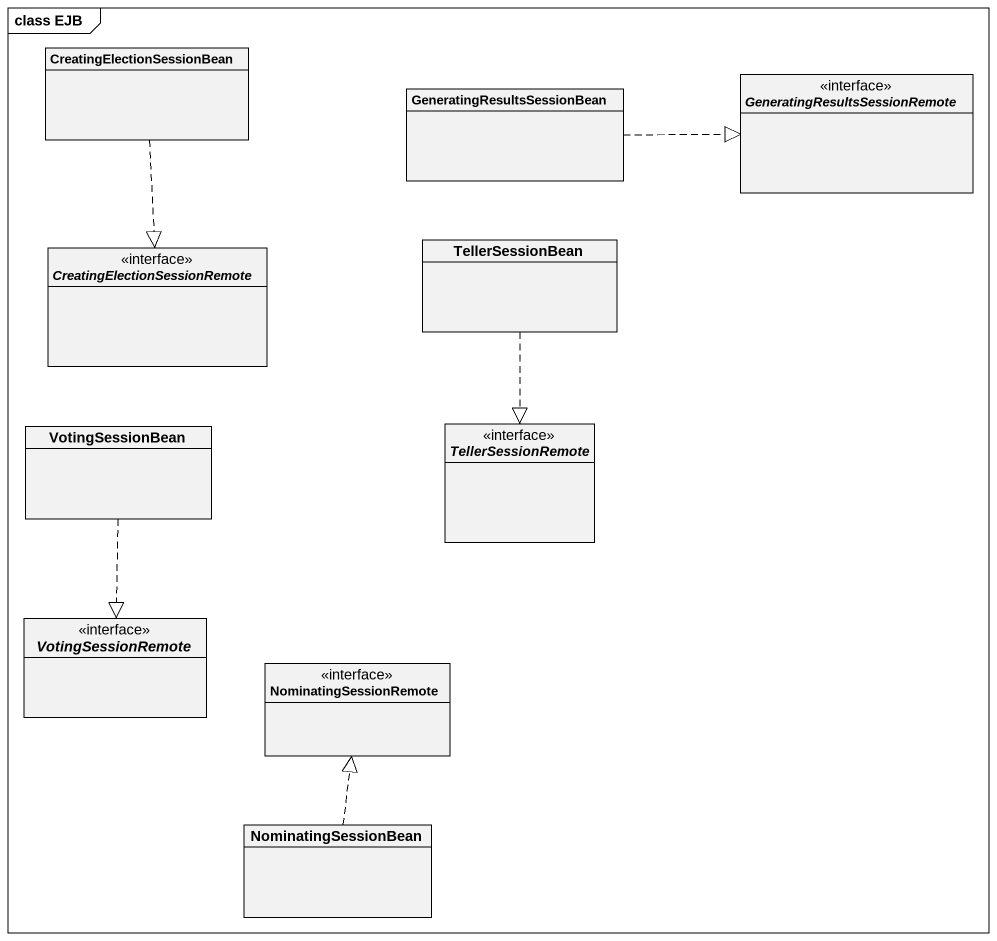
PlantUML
@startuml
mainframe class EJB
hide circle
hide empty members
class CreatingElectionSessionBean
class GeneratingResultsSessionBean
interface "GeneratingResultsSessionRemote" as GeneratingResultsSessionRemo <<interface>>
interface "CreatingElectionSessionRemote" as CreatingElectionSessionRemot <<interface>>
class TellerSessionBean
class VotingSessionBean
interface TellerSessionRemote <<interface>>
interface VotingSessionRemote <<interface>>
class NominatingSessionRemote <<interface>>
class NominatingSessionBean
CreatingElectionSessionBean ..|> CreatingElectionSessionRemot
GeneratingResultsSessionBean .right.|> GeneratingResultsSessionRemo
TellerSessionBean ..|> TellerSessionRemote
VotingSessionBean ..|> VotingSessionRemote
NominatingSessionBean .up.|> NominatingSessionRemote
@enduml
